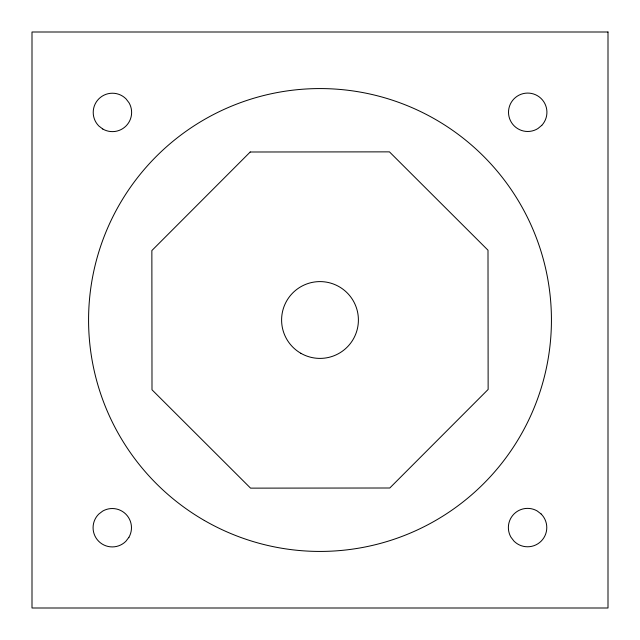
<?xml version="1.0" encoding="UTF-8"?>
<svg xmlns="http://www.w3.org/2000/svg" width="640" height="640" viewBox="0 0 640 640"><rect width="100%" height="100%" fill="white"/><g stroke="black" fill="none" stroke-linecap="round" stroke-linejoin="round"><path stroke-width="0.96" d="M128.904 537.32L125.856 541.296A19.2 19.2 0 0 1 98.704 541.296A19.2 19.2 0 0 1 98.704 514.144L102.68 511.096A19.2 19.2 0 0 1 128.904 537.32M250.216 152L151.864 250.552L152 389.784L250.552 488.136L389.784 488L488.136 389.448L488 250.216L389.448 151.864L250.216 152M541.784 125.352L537.92 128.544A19.2 19.2 0 0 1 508.664 114.648A19.2 19.2 0 0 1 533.624 94.008A19.2 19.2 0 0 1 541.784 125.352M608 32L32 32L32 608L608 608L608 32M102.816 129.048L98.84 125.992A19.2 19.2 0 0 1 98.84 98.84A19.2 19.2 0 0 1 125.992 98.84L129.048 102.816A19.2 19.2 0 0 1 102.816 129.048M541.16 514.008L537.184 510.952A19.2 19.2 0 0 0 510.952 537.184L514.008 541.16A19.2 19.2 0 0 0 541.16 541.16A19.2 19.2 0 0 0 541.16 514.008M300.8 353.256A38.4 38.4 0 0 0 358.4 320A38.4 38.4 0 0 0 300.8 286.744A38.4 38.4 0 0 0 300.8 353.256M204.288 520.424A231.432 231.432 0 0 0 551.432 320A231.432 231.432 0 0 0 204.288 119.576A231.432 231.432 0 0 0 204.288 520.424"/></g></svg>
